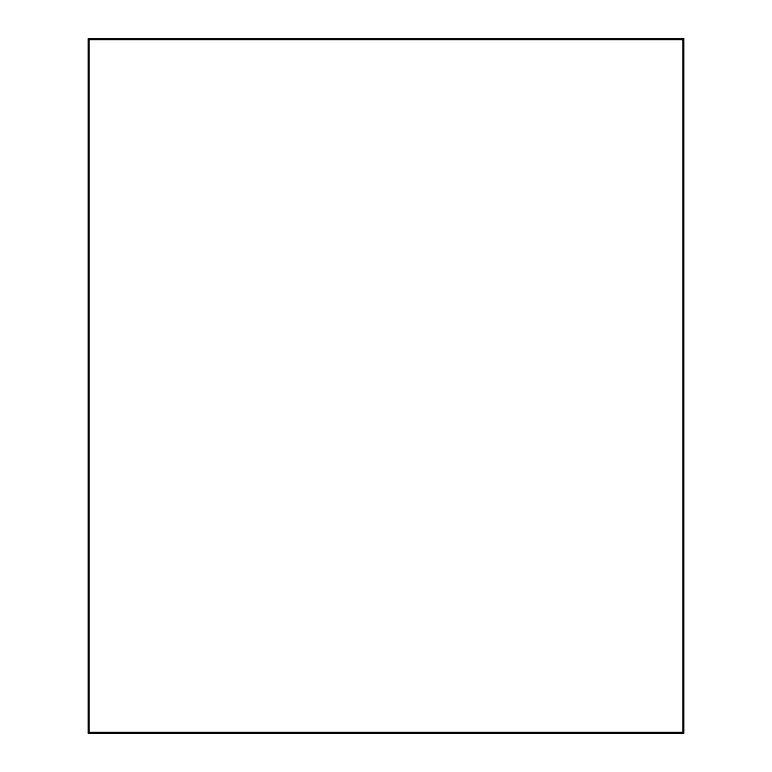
<?xml version="1.0" encoding="UTF-8"?>
<svg xmlns="http://www.w3.org/2000/svg" width="772" height="772" viewBox="0 0 772 772"><rect width="100%" height="100%" fill="white"/><g stroke="black" fill="none" stroke-linecap="round" stroke-linejoin="round"><path stroke-width="1.16" d="M683.77 38.6L88.23 38.6L88.23 733.4L683.77 733.4L683.77 38.6M682.776 39.594L89.224 39.594L89.224 732.406L682.776 732.406L682.776 39.594"/></g></svg>
